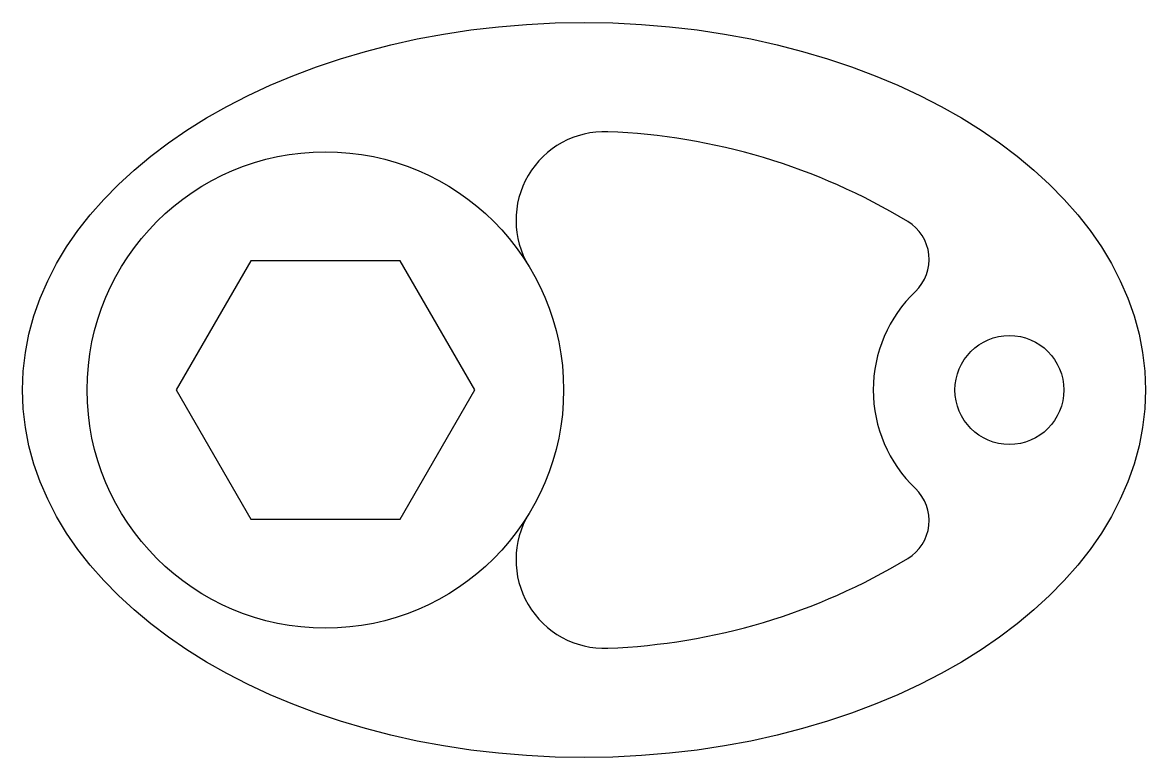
# Model space of a CAD drawing. Header units: inches. Extents: x -27 to 635, y -274 to 80.
# Drawn here: x -26.7 to 138.3, y -268.4 to -160.4 of the extents above; entities that cross this region are included whole.
import ezdxf

# ---------------------------------------------------------------- set-up
doc = ezdxf.new("R2010")
doc.units = ezdxf.units.IN
doc.header["$MEASUREMENT"] = 0

msp = doc.modelspace()

# ---------------------------------------------------------------- linework, layer by layer
msp.add_line((138.324, -214.38), (138.324, -214.38))
msp.add_lwpolyline([(6.854, -195.38), (-4.116, -214.38), (6.854, -233.38), (28.793, -233.38), (39.763, -214.38), (28.793, -195.38)], close=True)
for centre, radius in [((17.824, -214.38), 35), ((118.324, -214.38), 8)]:
    msp.add_circle(centre, radius)
for centre, radius, start, end in [((58.834, -189.438), 13, 87.81602, 211.30796), ((55.824, -268.38), 92, 58.86034, 87.81602), ((100.038, -195.2), 6.5, 313.6323, 58.86034), ((118.324, -214.38), 20, 133.6323, 226.3677), ((100.038, -233.56), 6.5, 301.13966, 46.3677), ((58.834, -239.323), 13, 148.69204, 272.18398), ((55.824, -160.38), 92, 272.18398, 301.13966)]:
    msp.add_arc(centre, radius, start, end)
msp.add_ellipse((55.824, -214.38), major_axis=(-82.5, 0), ratio=0.6545455)

doc.saveas('drawing.dxf')
